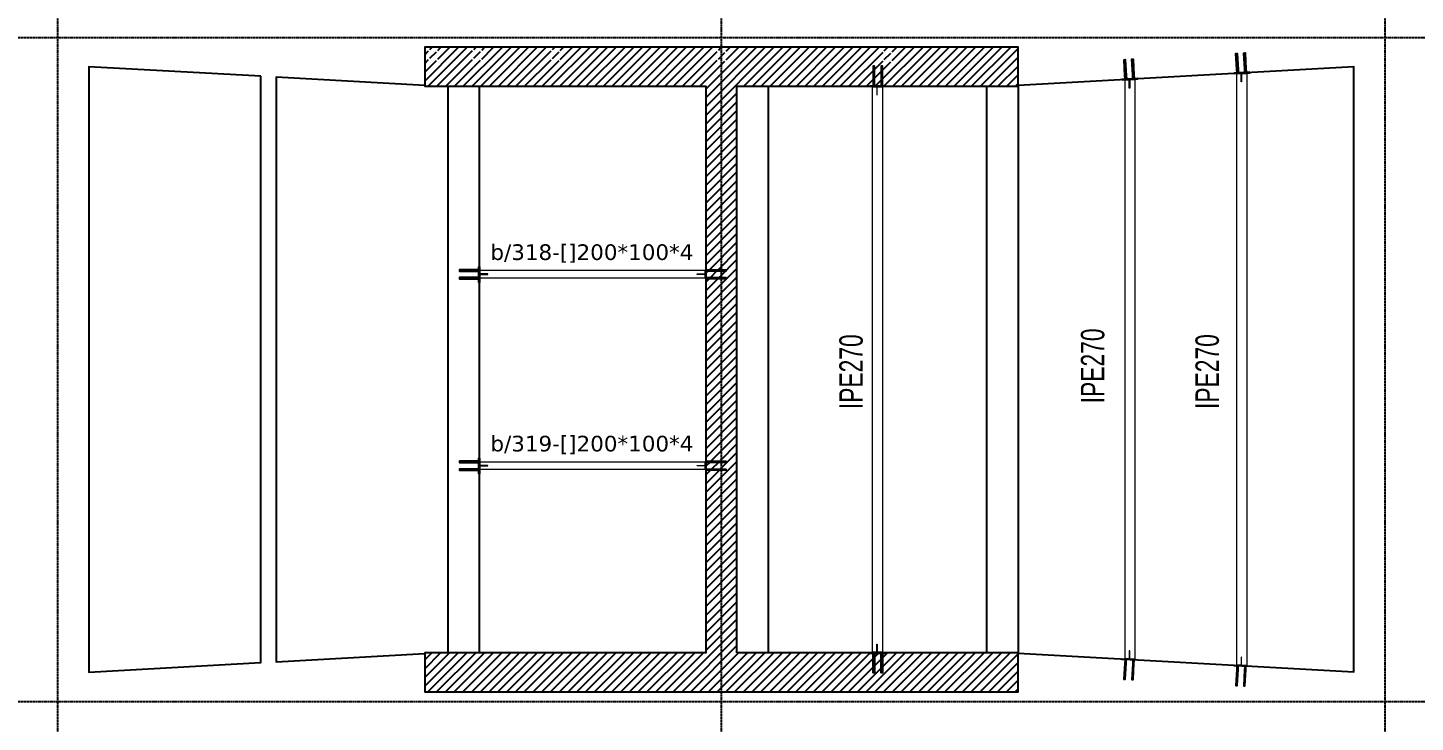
# Model space of a CAD drawing. Header units: millimetres. Extents: x -13767 to 81767, y -11242 to 31862.
# Drawn here: x 25117 to 42887, y 8236 to 17124 of the extents above; entities that cross this region are included whole.
import ezdxf
from ezdxf.enums import TextEntityAlignment as Align

# ---------------------------------------------------------------- set-up
doc = ezdxf.new("R2010")
doc.units = ezdxf.units.MM
doc.linetypes.add('DXK_LINE_DOT3', pattern=[5.9187, 2.979, -0.9799, 0.9799, -0.9799])
for name, color, linetype, lineweight in [('E_TEXTO', 3, 'Continuous', 9), ('E_VIGAS-1', 6, 'Continuous', 25), ('HCB_VIGAS', 4, 'Continuous', 15)]:
    doc.layers.add(name, color=color, linetype=linetype, lineweight=lineweight)
for name, color, linetype in [('HCB-ACH_PANT', 253, 'Continuous'), ('HCB-EJES', 1, 'Continuous'), ('HCB-PLATINAS', 5, 'Continuous'), ('HCB_PANTALLAS', 6, 'Continuous')]:
    doc.layers.add(name, color=color, linetype=linetype)
doc.styles.add('Arial Narrow_2', font='', dxfattribs={"width": 0.85, "height": 0.3})
doc.styles.add('VERDANA', font='verdana.ttf')
doc.styles.get('Arial Narrow_2').set_extended_font_data('Arial Narrow')

msp = doc.modelspace()

# ---------------------------------------------------------------- hatches: boundary and pattern name
at = {"layer": 'HCB-ACH_PANT'}
h = msp.add_hatch(dxfattribs=at)
h.set_pattern_fill('ANSI31', color=256, scale=25)
h.set_pattern_definition([(45, (-21832.28, -5955.66), (-56.1266, 56.1266), [])])
h.paths.add_polyline_path([(37800.3, 16875.2), (36224.5, 16875.2), (36224.5, 16869.2), (36186.6, 16869.2), (36186.6, 16823.7), (36186.6, 16619.2), (36170.6, 16619.2), (36170.6, 16823.7), (36170.6, 16869.2), (36086.6, 16869.2), (36086.6, 16823.7), (36086.6, 16619.2), (36070.6, 16619.2), (36070.6, 16823.7), (36070.6, 16869.2), (36024.5, 16869.2), (34099.5, 16871.1), (34099.5, 16869.2), (34061.6, 16869.2), (34061.6, 16823.7), (34061.6, 16619.2), (34045.6, 16619.2), (34045.6, 16823.7), (34045.6, 16869.2), (34000.1, 16869.2), (34000.1, 14031.2), (34056.3, 14031.2), (34056.3, 14015.2), (34000.1, 14015.2), (34000.1, 13931.2), (34056.3, 13931.2), (34056.3, 13915.2), (34000.1, 13915.2), (34000.1, 11581.2), (34056.3, 11581.2), (34056.3, 11565.2), (34000.1, 11565.2), (34000.1, 11481.2), (34056.3, 11481.2), (34056.3, 11465.2), (34000.1, 11465.2), (34000.1, 8625.2), (37800.3, 8625.2), (37800.3, 9125.2), (34200.3, 9125.2), (34200.3, 16375.2), (37800.3, 16375.2)])
h.paths.add_polyline_path([(33945.6, 16823.7), (33945.6, 16869.2), (33899.5, 16869.2), (31974.5, 16872.3), (31974.5, 16869.2), (31936.6, 16869.2), (31936.6, 16823.7), (31936.6, 16619.2), (31920.6, 16619.2), (31920.6, 16823.7), (31920.6, 16869.2), (31836.6, 16869.2), (31836.6, 16823.7), (31836.6, 16619.2), (31820.6, 16619.2), (31820.6, 16823.7), (31820.6, 16869.2), (31774.5, 16869.2), (30968.2, 16872.2), (30968.2, 16869.2), (30930.3, 16869.2), (30930.3, 16823.7), (30930.3, 16619.2), (30914.3, 16619.2), (30914.3, 16823.7), (30914.3, 16869.2), (30830.3, 16869.2), (30830.3, 16823.7), (30830.3, 16619.2), (30814.3, 16619.2), (30814.3, 16823.7), (30814.3, 16869.2), (30768.2, 16869.2), (30404.9, 16873), (30404.9, 16869.2), (30367, 16869.2), (30367, 16823.7), (30367, 16619.2), (30351, 16619.2), (30351, 16823.7), (30351, 16869.2), (30267, 16869.2), (30267, 16823.7), (30267, 16619.2), (30251, 16619.2), (30251, 16823.7), (30251, 16869.2), (30200.3, 16869.2), (30200.3, 16375.2), (33800.3, 16375.2), (33800.3, 14069.1), (33806.3, 14069.1), (33806.3, 14031.2), (33851.8, 14031.2), (34000.1, 14031.2), (34000.1, 16869.2), (33961.6, 16869.2), (33961.6, 16823.7), (33961.6, 16619.2), (33945.6, 16619.2)])
h.paths.add_polyline_path([(34000.1, 11465.2), (33851.8, 11465.2), (33806.3, 11465.2), (33806.3, 11419.1), (33800.3, 9125.2), (30200.3, 9125.2), (30200.3, 8625.2), (34000.1, 8625.2)])
h.paths.add_polyline_path([(34000.1, 13915.2), (33851.8, 13915.2), (33806.3, 13915.2), (33806.3, 13869.1), (33803.4, 11619.1), (33806.3, 11619.1), (33806.3, 11581.2), (33851.8, 11581.2), (34000.1, 11581.2)])
h.paths.add_polyline_path([(34000.1, 14015.2), (33851.8, 14015.2), (33814.3, 14015.2), (33808.6, 14017.5), (33807.8, 14019.5), (33806.3, 14023.2), (33806.3, 13923.2), (33807.8, 13926.8), (33808.6, 13928.8), (33814.3, 13931.2), (33851.8, 13931.2), (34000.1, 13931.2)])
h.paths.add_polyline_path([(34000.1, 11565.2), (33851.8, 11565.2), (33814.3, 11565.2), (33808.6, 11567.5), (33807.8, 11569.5), (33806.3, 11573.2), (33806.3, 11473.2), (33807.8, 11476.8), (33808.6, 11478.8), (33814.3, 11481.2), (33851.8, 11481.2), (34000.1, 11481.2)])

# ---------------------------------------------------------------- linework, layer by layer
at = {"layer": 'E_VIGAS-1', "color": 30, "true_color": 0xf26722}
for p, q in [((30500.3, 9125.2), (30500.3, 16375.2)), ((30900.3, 9125.2), (30900.3, 16375.2)), ((34600.3, 16375.2), (34600.3, 9125.2)), ((37400.3, 9125.2), (37400.3, 16375.2)), ((37800.3, 16375.2), (37800.3, 9125.2))]:
    msp.add_line(p, q, dxfattribs=at)
for points in [[(28100.1, 16502.8), (25900.1, 16624.6), (25900.1, 8877.7), (28100.1, 8999.2), (28100.1, 16502.8)], [(37800.3, 9120.2), (42100.1, 8879.9), (42100.1, 16622.1), (37800.3, 16382.7)], [(30200.3, 16386.6), (28300.1, 16491.7), (28300.1, 9010.2), (30200.3, 9115.2)]]:
    msp.add_lwpolyline(points, dxfattribs=at)
at = {"layer": 'HCB-EJES', "linetype": 'DXK_LINE_DOT3'}
for p, q in [((25500, -3906.8), (25500, 29407)), ((34000, -3906.8), (34000, 29407)), ((42500, -3906.8), (42500, 29407)), ((-12267.1, 17000), (80267.3, 17000)), ((-12267.1, 8500), (80267.3, 8500))]:
    msp.add_line(p, q, dxfattribs=at)
at = {"layer": 'HCB-PLATINAS', "color": 5}
for points in [[(39182.8, 16467.2), (39179.2, 16465.5), (39175.6, 16466.8), (39173.5, 16467.5), (39170.8, 16473.1), (39168.7, 16510.5), (39157.4, 16714.7), (39173.4, 16715.6), (39184.7, 16511.4), (39186.8, 16474), (39184.8, 16468.2)], [(39282.6, 16472.7), (39279.1, 16471), (39275.4, 16472.3), (39273.3, 16473.1), (39270.7, 16478.6), (39268.6, 16516), (39257.3, 16720.2), (39273.3, 16721.1), (39284.6, 16516.9), (39286.6, 16479.5), (39284.6, 16473.7)], [(40616.5, 16547.1), (40613, 16545.4), (40609.3, 16546.7), (40607.2, 16547.4), (40604.6, 16552.9), (40602.5, 16590.4), (40591.2, 16794.5), (40607.2, 16795.4), (40618.5, 16591.2), (40620.5, 16553.8), (40618.5, 16548)], [(40716.4, 16552.6), (40712.8, 16550.9), (40709.1, 16552.2), (40707.1, 16552.9), (40704.4, 16558.4), (40702.3, 16595.9), (40691, 16800.1), (40707, 16800.9), (40718.3, 16596.8), (40720.4, 16559.3), (40718.4, 16553.5)], [(35950.8, 16382.7), (35954.4, 16381.2), (35958, 16382.7), (35960.1, 16383.5), (35962.4, 16389.2), (35962.4, 16426.7), (35962.4, 16631.2), (35946.4, 16631.2), (35946.4, 16426.7), (35946.4, 16389.2), (35948.7, 16383.5)], [(36050.8, 16382.7), (36054.4, 16381.2), (36058, 16382.7), (36060.1, 16383.5), (36062.4, 16389.2), (36062.4, 16426.7), (36062.4, 16631.2), (36046.4, 16631.2), (36046.4, 16426.7), (36046.4, 16389.2), (36048.7, 16383.5)], [(30892.8, 14014.8), (30894.3, 14018.4), (30892.8, 14022), (30891.9, 14024), (30886.3, 14026.4), (30848.8, 14026.4), (30644.3, 14026.4), (30644.3, 14010.4), (30848.8, 14010.4), (30886.3, 14010.4), (30891.9, 14012.7)], [(30892.8, 14014.8), (30894.3, 14018.4), (30892.8, 14022), (30891.9, 14024), (30886.3, 14026.4), (30848.8, 14026.4), (30644.3, 14026.4), (30644.3, 14010.4), (30848.8, 14010.4), (30886.3, 14010.4), (30891.9, 14012.7)], [(30892.8, 14014.8), (30894.3, 14018.4), (30892.8, 14022), (30891.9, 14024), (30886.3, 14026.4), (30848.8, 14026.4), (30644.3, 14026.4), (30644.3, 14010.4), (30848.8, 14010.4), (30886.3, 14010.4), (30891.9, 14012.7)], [(30892.8, 13914.8), (30894.3, 13918.4), (30892.8, 13922), (30891.9, 13924), (30886.3, 13926.4), (30848.8, 13926.4), (30644.3, 13926.4), (30644.3, 13910.4), (30848.8, 13910.4), (30886.3, 13910.4), (30891.9, 13912.7)], [(30892.8, 13914.8), (30894.3, 13918.4), (30892.8, 13922), (30891.9, 13924), (30886.3, 13926.4), (30848.8, 13926.4), (30644.3, 13926.4), (30644.3, 13910.4), (30848.8, 13910.4), (30886.3, 13910.4), (30891.9, 13912.7)], [(30892.8, 13914.8), (30894.3, 13918.4), (30892.8, 13922), (30891.9, 13924), (30886.3, 13926.4), (30848.8, 13926.4), (30644.3, 13926.4), (30644.3, 13910.4), (30848.8, 13910.4), (30886.3, 13910.4), (30891.9, 13912.7)], [(33807.8, 14014.8), (33806.3, 14018.4), (33807.8, 14022), (33808.6, 14024), (33814.3, 14026.4), (33851.8, 14026.4), (34056.3, 14026.4), (34056.3, 14010.4), (33851.8, 14010.4), (33814.3, 14010.4), (33808.6, 14012.7)], [(33807.8, 14014.8), (33806.3, 14018.4), (33807.8, 14022), (33808.6, 14024), (33814.3, 14026.4), (33851.8, 14026.4), (34056.3, 14026.4), (34056.3, 14010.4), (33851.8, 14010.4), (33814.3, 14010.4), (33808.6, 14012.7)], [(33807.8, 14014.8), (33806.3, 14018.4), (33807.8, 14022), (33808.6, 14024), (33814.3, 14026.4), (33851.8, 14026.4), (34056.3, 14026.4), (34056.3, 14010.4), (33851.8, 14010.4), (33814.3, 14010.4), (33808.6, 14012.7)], [(33807.8, 13914.8), (33806.3, 13918.4), (33807.8, 13922), (33808.6, 13924), (33814.3, 13926.4), (33851.8, 13926.4), (34056.3, 13926.4), (34056.3, 13910.4), (33851.8, 13910.4), (33814.3, 13910.4), (33808.6, 13912.7)], [(33807.8, 13914.8), (33806.3, 13918.4), (33807.8, 13922), (33808.6, 13924), (33814.3, 13926.4), (33851.8, 13926.4), (34056.3, 13926.4), (34056.3, 13910.4), (33851.8, 13910.4), (33814.3, 13910.4), (33808.6, 13912.7)], [(33807.8, 13914.8), (33806.3, 13918.4), (33807.8, 13922), (33808.6, 13924), (33814.3, 13926.4), (33851.8, 13926.4), (34056.3, 13926.4), (34056.3, 13910.4), (33851.8, 13910.4), (33814.3, 13910.4), (33808.6, 13912.7)], [(30892.8, 11564.8), (30894.3, 11568.4), (30892.8, 11572), (30891.9, 11574), (30886.3, 11576.4), (30848.8, 11576.4), (30644.3, 11576.4), (30644.3, 11560.4), (30848.8, 11560.4), (30886.3, 11560.4), (30891.9, 11562.7)], [(30892.8, 11564.8), (30894.3, 11568.4), (30892.8, 11572), (30891.9, 11574), (30886.3, 11576.4), (30848.8, 11576.4), (30644.3, 11576.4), (30644.3, 11560.4), (30848.8, 11560.4), (30886.3, 11560.4), (30891.9, 11562.7)], [(30892.8, 11564.8), (30894.3, 11568.4), (30892.8, 11572), (30891.9, 11574), (30886.3, 11576.4), (30848.8, 11576.4), (30644.3, 11576.4), (30644.3, 11560.4), (30848.8, 11560.4), (30886.3, 11560.4), (30891.9, 11562.7)], [(33807.8, 11564.8), (33806.3, 11568.4), (33807.8, 11572), (33808.6, 11574), (33814.3, 11576.4), (33851.8, 11576.4), (34056.3, 11576.4), (34056.3, 11560.4), (33851.8, 11560.4), (33814.3, 11560.4), (33808.6, 11562.7)], [(33807.8, 11564.8), (33806.3, 11568.4), (33807.8, 11572), (33808.6, 11574), (33814.3, 11576.4), (33851.8, 11576.4), (34056.3, 11576.4), (34056.3, 11560.4), (33851.8, 11560.4), (33814.3, 11560.4), (33808.6, 11562.7)], [(33807.8, 11564.8), (33806.3, 11568.4), (33807.8, 11572), (33808.6, 11574), (33814.3, 11576.4), (33851.8, 11576.4), (34056.3, 11576.4), (34056.3, 11560.4), (33851.8, 11560.4), (33814.3, 11560.4), (33808.6, 11562.7)], [(30892.8, 11464.8), (30894.3, 11468.4), (30892.8, 11472), (30891.9, 11474), (30886.3, 11476.4), (30848.8, 11476.4), (30644.3, 11476.4), (30644.3, 11460.4), (30848.8, 11460.4), (30886.3, 11460.4), (30891.9, 11462.7)], [(30892.8, 11464.8), (30894.3, 11468.4), (30892.8, 11472), (30891.9, 11474), (30886.3, 11476.4), (30848.8, 11476.4), (30644.3, 11476.4), (30644.3, 11460.4), (30848.8, 11460.4), (30886.3, 11460.4), (30891.9, 11462.7)], [(30892.8, 11464.8), (30894.3, 11468.4), (30892.8, 11472), (30891.9, 11474), (30886.3, 11476.4), (30848.8, 11476.4), (30644.3, 11476.4), (30644.3, 11460.4), (30848.8, 11460.4), (30886.3, 11460.4), (30891.9, 11462.7)], [(33807.8, 11464.8), (33806.3, 11468.4), (33807.8, 11472), (33808.6, 11474), (33814.3, 11476.4), (33851.8, 11476.4), (34056.3, 11476.4), (34056.3, 11460.4), (33851.8, 11460.4), (33814.3, 11460.4), (33808.6, 11462.7)], [(33807.8, 11464.8), (33806.3, 11468.4), (33807.8, 11472), (33808.6, 11474), (33814.3, 11476.4), (33851.8, 11476.4), (34056.3, 11476.4), (34056.3, 11460.4), (33851.8, 11460.4), (33814.3, 11460.4), (33808.6, 11462.7)], [(33807.8, 11464.8), (33806.3, 11468.4), (33807.8, 11472), (33808.6, 11474), (33814.3, 11476.4), (33851.8, 11476.4), (34056.3, 11476.4), (34056.3, 11460.4), (33851.8, 11460.4), (33814.3, 11460.4), (33808.6, 11462.7)], [(35950.8, 9117.7), (35954.4, 9119.2), (35958, 9117.7), (35960.1, 9116.8), (35962.4, 9111.2), (35962.4, 9073.7), (35962.4, 8869.2), (35946.4, 8869.2), (35946.4, 9073.7), (35946.4, 9111.2), (35948.7, 9116.8)], [(36050.8, 9117.7), (36054.4, 9119.2), (36058, 9117.7), (36060.1, 9116.8), (36062.4, 9111.2), (36062.4, 9073.7), (36062.4, 8869.2), (36046.4, 8869.2), (36046.4, 9073.7), (36046.4, 9111.2), (36048.7, 9116.8)], [(39182.2, 9035.5), (39178.6, 9037.2), (39174.9, 9035.9), (39172.9, 9035.1), (39170.2, 9029.6), (39168.1, 8992.2), (39156.8, 8788), (39172.8, 8787.1), (39184.1, 8991.3), (39186.2, 9028.7), (39184.2, 9034.5)], [(39282, 9029.9), (39278.5, 9031.6), (39274.8, 9030.3), (39272.7, 9029.6), (39270.1, 9024.1), (39268, 8986.6), (39256.7, 8782.5), (39272.7, 8781.6), (39284, 8985.8), (39286, 9023.2), (39284, 9029)], [(40615.4, 8955.3), (40611.8, 8957), (40608.1, 8955.7), (40606, 8955), (40603.4, 8949.5), (40601.3, 8912.1), (40590, 8707.9), (40606, 8707), (40617.3, 8911.2), (40619.4, 8948.6), (40617.3, 8954.4)], [(40715.2, 8949.8), (40711.7, 8951.5), (40708, 8950.2), (40705.9, 8949.5), (40703.2, 8944), (40701.2, 8906.5), (40689.9, 8702.3), (40705.8, 8701.5), (40717.1, 8905.6), (40719.2, 8943.1), (40717.2, 8948.9)]]:
    msp.add_lwpolyline(points, close=True, dxfattribs=at)
at = {"layer": 'HCB-PLATINAS', "color": 4}
for points in [[(40766.9, 16553.9), (40567.2, 16542.8), (40567.5, 16536.8), (40767.2, 16547.9)], [(35900.3, 16381.2), (36100.3, 16381.2), (36100.3, 16375.2), (35900.3, 16375.2)], [(39333.1, 16474), (39133.4, 16463), (39133.8, 16457), (39333.4, 16468)], [(30894.3, 13864.3), (30894.3, 14064.3), (30900.3, 14064.3), (30900.3, 13864.3)], [(30894.3, 13864.3), (30894.3, 14064.3), (30900.3, 14064.3), (30900.3, 13864.3)], [(30894.3, 13864.3), (30894.3, 14064.3), (30900.3, 14064.3), (30900.3, 13864.3)], [(33806.3, 13864.3), (33806.3, 14064.3), (33800.3, 14064.3), (33800.3, 13864.3)], [(33806.3, 13864.3), (33806.3, 14064.3), (33800.3, 14064.3), (33800.3, 13864.3)], [(33806.3, 13864.3), (33806.3, 14064.3), (33800.3, 14064.3), (33800.3, 13864.3)], [(30894.3, 11414.3), (30894.3, 11614.3), (30900.3, 11614.3), (30900.3, 11414.3)], [(30894.3, 11414.3), (30894.3, 11614.3), (30900.3, 11614.3), (30900.3, 11414.3)], [(30894.3, 11414.3), (30894.3, 11614.3), (30900.3, 11614.3), (30900.3, 11414.3)], [(33806.3, 11414.3), (33806.3, 11614.3), (33800.3, 11614.3), (33800.3, 11414.3)], [(33806.3, 11414.3), (33806.3, 11614.3), (33800.3, 11614.3), (33800.3, 11414.3)], [(33806.3, 11414.3), (33806.3, 11614.3), (33800.3, 11614.3), (33800.3, 11414.3)], [(35900.3, 9119.2), (36100.3, 9119.2), (36100.3, 9125.2), (35900.3, 9125.2)], [(39332.5, 9028.6), (39132.8, 9039.7), (39133.1, 9045.7), (39332.8, 9034.6)], [(40765.7, 8948.5), (40566, 8959.6), (40566.3, 8965.6), (40766, 8954.5)]]:
    msp.add_lwpolyline(points, close=True, dxfattribs=at)
at = {"layer": 'HCB_PANTALLAS'}
msp.add_lwpolyline([(34200.3, 9125.2), (34200.3, 16375.2), (37800.3, 16375.2), (37800.3, 16875.2), (30200.3, 16875.2), (30200.3, 16375.2), (33800.3, 16375.2), (33800.3, 9125.2), (30200.3, 9125.2), (30200.3, 8625.2), (37800.3, 8625.2), (37800.3, 9125.2)], close=True, dxfattribs=at)
at = {"layer": 'HCB_VIGAS'}
for points in [[(40599.3, 8973.8), (40734.3, 8966.3), (40734.3, 16536.1), (40599.3, 16528.5), (40599.3, 8973.8)], [(39301.1, 9046.4), (39301.1, 16456.3), (39166.1, 16448.7), (39166.1, 9053.9), (39301.1, 9046.4)]]:
    msp.add_lwpolyline(points, dxfattribs=at)
for points in [[(40663.5, 16542.1), (40663.5, 16431.6), (40657.5, 16431.6), (40657.5, 16541.8)], [(35932.8, 9135.2), (36067.8, 9135.2), (36067.8, 16365.2), (35932.8, 16365.2)], [(35991, 16375.2), (35991, 16265.2), (35997, 16265.2), (35997, 16375.2)], [(39230.3, 16462.4), (39230.3, 16351.8), (39224.3, 16351.8), (39224.3, 16462)], [(30900.3, 13973.4), (30900.3, 13967.4), (30910.3, 13967.4), (31010.3, 13967.4), (31010.3, 13973.4), (30910.3, 13973.4)], [(30900.3, 13973.4), (30900.3, 13967.4), (30910.3, 13967.4), (31010.3, 13967.4), (31010.3, 13973.4), (30910.3, 13973.4)], [(30900.3, 13973.4), (30900.3, 13967.4), (30910.3, 13967.4), (31010.3, 13967.4), (31010.3, 13973.4), (30910.3, 13973.4)], [(33790.3, 13920.4), (30910.3, 13920.4), (30910.3, 14020.4), (33790.3, 14020.4)], [(33800.3, 13973.4), (33800.3, 13967.4), (33790.3, 13967.4), (33690.3, 13967.4), (33690.3, 13973.4), (33790.3, 13973.4)], [(33800.3, 13973.4), (33800.3, 13967.4), (33790.3, 13967.4), (33690.3, 13967.4), (33690.3, 13973.4), (33790.3, 13973.4)], [(33800.3, 13973.4), (33800.3, 13967.4), (33790.3, 13967.4), (33690.3, 13967.4), (33690.3, 13973.4), (33790.3, 13973.4)], [(33790.3, 11470.4), (30910.3, 11470.4), (30910.3, 11570.4), (33790.3, 11570.4)], [(30900.3, 11523.4), (30900.3, 11517.4), (30910.3, 11517.4), (31010.3, 11517.4), (31010.3, 11523.4), (30910.3, 11523.4)], [(30900.3, 11523.4), (30900.3, 11517.4), (30910.3, 11517.4), (31010.3, 11517.4), (31010.3, 11523.4), (30910.3, 11523.4)], [(30900.3, 11523.4), (30900.3, 11517.4), (30910.3, 11517.4), (31010.3, 11517.4), (31010.3, 11523.4), (30910.3, 11523.4)], [(33800.3, 11523.4), (33800.3, 11517.4), (33790.3, 11517.4), (33690.3, 11517.4), (33690.3, 11523.4), (33790.3, 11523.4)], [(33800.3, 11523.4), (33800.3, 11517.4), (33790.3, 11517.4), (33690.3, 11517.4), (33690.3, 11523.4), (33790.3, 11523.4)], [(33800.3, 11523.4), (33800.3, 11517.4), (33790.3, 11517.4), (33690.3, 11517.4), (33690.3, 11523.4), (33790.3, 11523.4)], [(35991, 9125.2), (35991, 9235.2), (35997, 9235.2), (35997, 9125.2)], [(39230.3, 9040.3), (39230.3, 9150.8), (39224.3, 9150.8), (39224.3, 9040.7)], [(40663.5, 8960.2), (40663.5, 9070.7), (40657.5, 9070.7), (40657.5, 8960.5)]]:
    msp.add_lwpolyline(points, close=True, dxfattribs=at)

# ---------------------------------------------------------------- texts
at = {"layer": 'E_TEXTO', "style": 'VERDANA'}
for s, p in [('b/318-[]200*100*4', (32342.1, 14152.1)), ('b/319-[]200*100*4', (32342.1, 11702.1))]:
    msp.add_text(s, height=200, dxfattribs=at).set_placement(p, align=Align.CENTER)
at = {"layer": 'E_TEXTO', "char_height": 300, "width": 1206.139, "attachment_point": 1, "rotation": 90, "style": 'Arial Narrow_2'}
for insert in [(35511.2, 12242.7), (38604.8, 12317.6), (40072, 12244.3)]:
    msp.add_mtext('IPE270', dxfattribs=dict(at, insert=insert))

doc.saveas('drawing.dxf')
